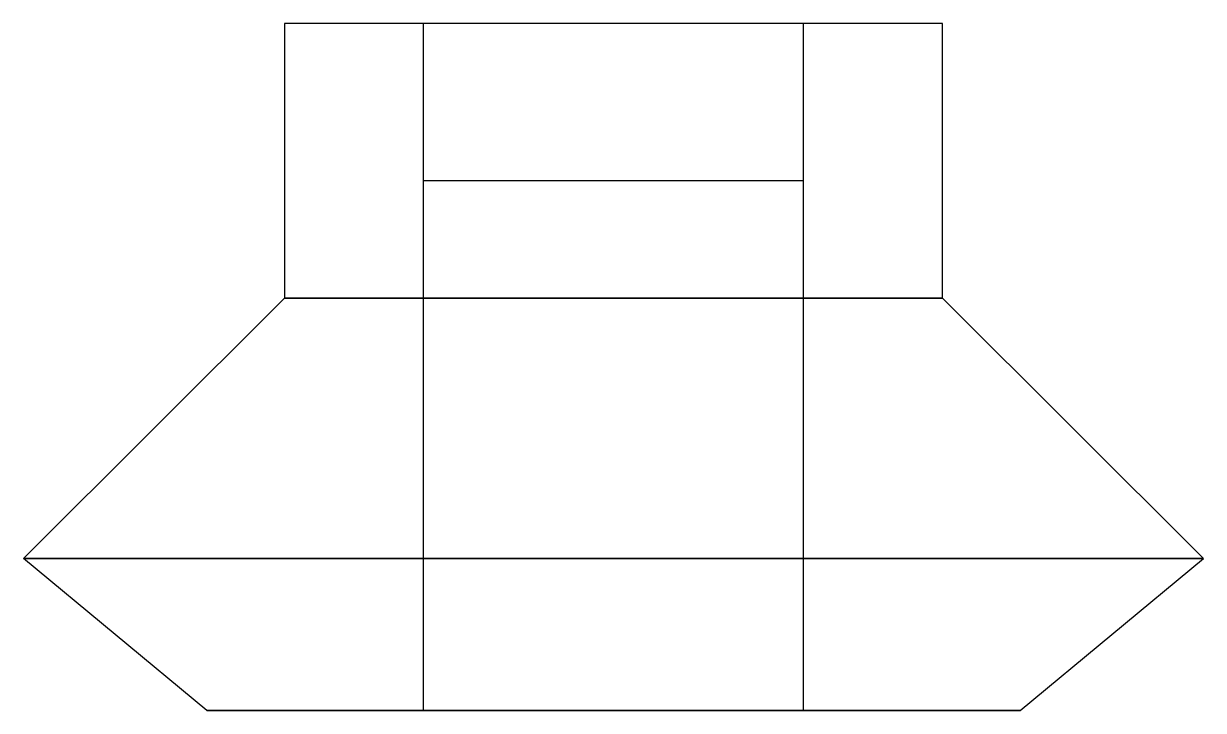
# Model space of a CAD drawing. Header units: millimetres. Extents: x -115.2 to -81, y -15.3 to 4.5.
import ezdxf

# ---------------------------------------------------------------- set-up
doc = ezdxf.new("R2010")
doc.units = ezdxf.units.MM
doc.layers.get('0').update_dxf_attribs({"linetype": 'CONTINUOUS'})

msp = doc.modelspace()

# ---------------------------------------------------------------- linework, layer by layer
for p, q in [((-88.587, 4.547), (-107.63, 4.547)), ((-107.63, 4.547), (-107.63, -3.399)), ((-103.609, -15.329), (-103.609, 4.547)), ((-92.609, -15.329), (-92.609, 4.547)), ((-88.587, -3.399), (-88.587, 4.547)), ((-100.859, 0), (-103.609, 0)), ((-95.359, 0), (-100.859, 0)), ((-92.609, 0), (-95.359, 0)), ((-107.63, -3.399), (-115.179, -10.934)), ((-88.587, -3.399), (-107.63, -3.399)), ((-107.63, -3.399), (-88.587, -3.399)), ((-107.63, -3.399), (-88.587, -3.399)), ((-88.587, -3.399), (-81.039, -10.934)), ((-81.039, -10.934), (-115.179, -10.934)), ((-115.179, -10.934), (-81.039, -10.934)), ((-109.874, -15.329), (-115.179, -10.934)), ((-86.344, -15.329), (-81.039, -10.934)), ((-86.344, -15.329), (-109.874, -15.329)), ((-109.874, -15.329), (-86.344, -15.329))]:
    msp.add_line(p, q)

doc.saveas('drawing.dxf')
